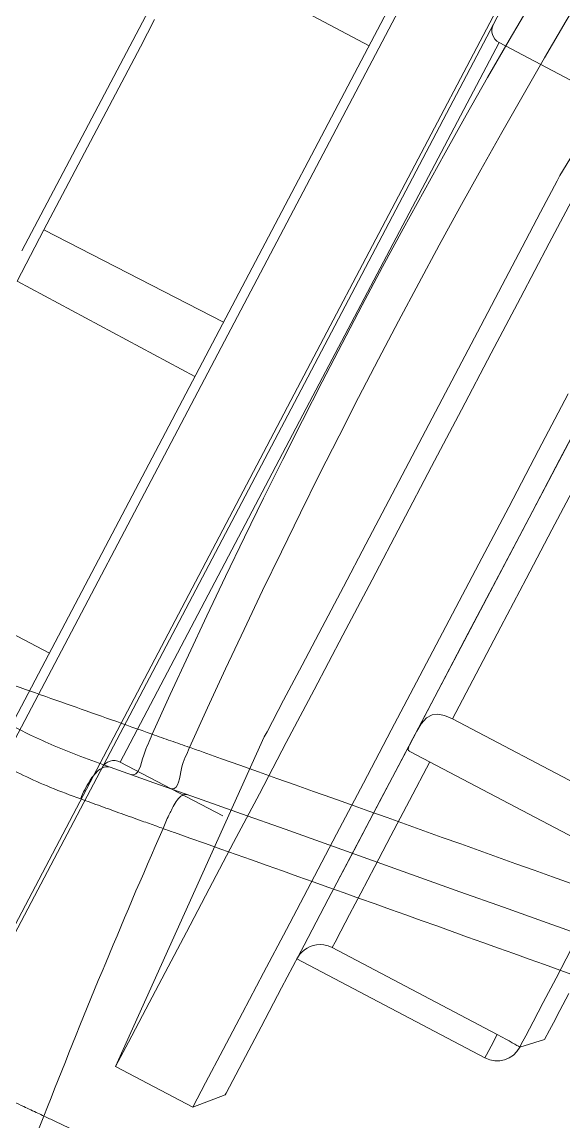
# Model space of a CAD drawing. Header units: metres. Extents: x 1628 to 1845, y 824 to 931.
# Drawn here: x 1706.7478 to 1706.8069, y 879.872 to 879.9921 of the extents above; entities that cross this region are included whole.
import ezdxf

# ---------------------------------------------------------------- set-up
doc = ezdxf.new("R2010")
doc.units = ezdxf.units.M
doc.header["$LTSCALE"] = 0.15
doc.layers.add('hidrosanitário', color=26, linetype='Continuous', lineweight=0)

msp = doc.modelspace()

# ---------------------------------------------------------------- linework, layer by layer
at = {"layer": 'hidrosanitário', "linetype": 'Continuous'}
for p, q in [((1706.76912, 879.95584), (1706.80607, 880.02603)), ((1706.76819, 879.95633), (1706.80464, 880.02558)), ((1706.8145, 880.02178), (1706.77747, 879.95145)), ((1706.77784, 879.95125), (1706.81468, 880.02121)), ((1706.82692, 880.00903), (1706.80644, 879.9753)), ((1706.74776, 879.96709), (1706.76754, 880.00465)), ((1706.78563, 879.98946), (1706.76618, 879.99982)), ((1706.76068, 879.98936), (1706.76223, 879.99232)), ((1706.77914, 879.95057), (1706.79981, 879.98982)), ((1706.81099, 879.98393), (1706.79981, 879.98982)), ((1706.75016, 879.96939), (1706.76068, 879.98936)), ((1706.80308, 879.93796), (1706.82401, 879.97772)), ((1706.80615, 879.97474), (1706.80434, 879.97131)), ((1706.80644, 879.9753), (1706.80615, 879.97474)), ((1706.80528, 879.96792), (1706.80832, 879.97369)), ((1706.80434, 879.97131), (1706.80233, 879.96749)), ((1706.74869, 879.9666), (1706.75016, 879.96939)), ((1706.75016, 879.96939), (1706.76975, 879.9593)), ((1706.80233, 879.96749), (1706.80015, 879.96334)), ((1706.80215, 879.96197), (1706.80528, 879.96792)), ((1706.74869, 879.9666), (1706.74722, 879.9638)), ((1706.74722, 879.9638), (1706.76663, 879.95337)), ((1706.80015, 879.96334), (1706.79782, 879.95892)), ((1706.79895, 879.95591), (1706.80215, 879.96197)), ((1706.79782, 879.95892), (1706.79538, 879.95429)), ((1706.76819, 879.95633), (1706.73174, 879.88709)), ((1706.76912, 879.95584), (1706.73217, 879.88566)), ((1706.79571, 879.94975), (1706.79895, 879.95591)), ((1706.79538, 879.95429), (1706.79287, 879.94952)), ((1706.74045, 879.88111), (1706.77747, 879.95145)), ((1706.80412, 879.94533), (1706.80736, 879.95148)), ((1706.77784, 879.95125), (1706.74101, 879.88129)), ((1706.77914, 879.95057), (1706.75848, 879.91131)), ((1706.80971, 879.95056), (1706.80641, 879.94428)), ((1706.79287, 879.94952), (1706.79032, 879.94468)), ((1706.79245, 879.94356), (1706.79571, 879.94975)), ((1706.78777, 879.93984), (1706.79032, 879.94468)), ((1706.80086, 879.93913), (1706.80412, 879.94533)), ((1706.80641, 879.94428), (1706.80308, 879.93796)), ((1706.79245, 879.94356), (1706.78919, 879.93736)), ((1706.80839, 879.94198), (1706.80558, 879.93665)), ((1706.78526, 879.93507), (1706.78777, 879.93984)), ((1706.80086, 879.93913), (1706.7976, 879.93294)), ((1706.80308, 879.93796), (1706.78215, 879.89821)), ((1706.78919, 879.93736), (1706.78595, 879.93121)), ((1706.79975, 879.93164), (1706.80308, 879.93796)), ((1706.80277, 879.93131), (1706.80558, 879.93665)), ((1706.78282, 879.93044), (1706.78526, 879.93507)), ((1706.75075, 879.92321), (1706.7312, 879.93337)), ((1706.7976, 879.93294), (1706.79436, 879.92679)), ((1706.78595, 879.93121), (1706.78276, 879.92514)), ((1706.79645, 879.92537), (1706.79975, 879.93164)), ((1706.8, 879.92605), (1706.80277, 879.93131)), ((1706.7805, 879.92602), (1706.78282, 879.93044)), ((1706.79436, 879.92679), (1706.79117, 879.92072)), ((1706.77831, 879.92187), (1706.7805, 879.92602)), ((1706.78276, 879.92514), (1706.77963, 879.9192)), ((1706.7932, 879.9192), (1706.79645, 879.92537)), ((1706.79731, 879.92093), (1706.8, 879.92605)), ((1706.7763, 879.91805), (1706.77831, 879.92187)), ((1706.79117, 879.92072), (1706.78804, 879.91478)), ((1706.79473, 879.91603), (1706.79731, 879.92093)), ((1706.77963, 879.9192), (1706.77659, 879.91343)), ((1706.79002, 879.91316), (1706.7932, 879.9192)), ((1706.7745, 879.91462), (1706.7763, 879.91805)), ((1706.79082, 879.91468), (1706.79131, 879.91548)), ((1706.79131, 879.91548), (1706.79189, 879.91613)), ((1706.79189, 879.91613), (1706.7925, 879.91646)), ((1706.7925, 879.91646), (1706.79314, 879.91653)), ((1706.79314, 879.91653), (1706.79387, 879.91639)), ((1706.79387, 879.91639), (1706.79473, 879.91603)), ((1706.79473, 879.91603), (1706.81274, 879.90655)), ((1706.7742, 879.91406), (1706.7745, 879.91462)), ((1706.78804, 879.91478), (1706.785, 879.909)), ((1706.79041, 879.9139), (1706.79082, 879.91468)), ((1706.75798, 879.87808), (1706.7742, 879.91406)), ((1706.77659, 879.91343), (1706.77366, 879.90786)), ((1706.78695, 879.90732), (1706.79002, 879.91316)), ((1706.78991, 879.91284), (1706.78997, 879.91302)), ((1706.78997, 879.91302), (1706.79007, 879.91324)), ((1706.79007, 879.91324), (1706.79022, 879.91354)), ((1706.79022, 879.91354), (1706.79041, 879.9139)), ((1706.78989, 879.9127), (1706.78991, 879.91284)), ((1706.78993, 879.91259), (1706.78989, 879.9127)), ((1706.79003, 879.9125), (1706.78993, 879.91259)), ((1706.79006, 879.91249), (1706.79003, 879.9125)), ((1706.81026, 879.90185), (1706.79006, 879.91248)), ((1706.76966, 879.90543), (1706.75848, 879.91131)), ((1706.79003, 879.90711), (1706.79225, 879.91133)), ((1706.785, 879.909), (1706.78207, 879.90343)), ((1706.77366, 879.90786), (1706.77085, 879.90253)), ((1706.78399, 879.90171), (1706.78695, 879.90732)), ((1706.78801, 879.90328), (1706.79003, 879.90711)), ((1706.78207, 879.90343), (1706.77926, 879.8981)), ((1706.77085, 879.90253), (1706.7682, 879.89748)), ((1706.78624, 879.8999), (1706.78801, 879.90328)), ((1706.78118, 879.89637), (1706.78399, 879.90171)), ((1706.78472, 879.89702), (1706.78624, 879.8999)), ((1706.7682, 879.89748), (1706.76571, 879.89275)), ((1706.77926, 879.8981), (1706.77661, 879.89306)), ((1706.77854, 879.89135), (1706.78118, 879.89637)), ((1706.78348, 879.89467), (1706.78472, 879.89702)), ((1706.78254, 879.89288), (1706.78348, 879.89467)), ((1706.76571, 879.89275), (1706.7634, 879.88837)), ((1706.77661, 879.89306), (1706.77412, 879.88833)), ((1706.78191, 879.89168), (1706.78254, 879.89288)), ((1706.77953, 879.89131), (1706.7799, 879.89138)), ((1706.7799, 879.89138), (1706.78029, 879.89141)), ((1706.78029, 879.89141), (1706.7807, 879.89138)), ((1706.7807, 879.89138), (1706.78115, 879.89127)), ((1706.78159, 879.89108), (1706.78191, 879.89168)), ((1706.77609, 879.88669), (1706.77854, 879.89135)), ((1706.77792, 879.89013), (1706.77808, 879.89034)), ((1706.77808, 879.89034), (1706.77829, 879.89057)), ((1706.77829, 879.89057), (1706.77857, 879.89082)), ((1706.77857, 879.89082), (1706.77886, 879.89102)), ((1706.77886, 879.89102), (1706.7792, 879.89119)), ((1706.7792, 879.89119), (1706.77953, 879.89131)), ((1706.78115, 879.89127), (1706.78159, 879.89108)), ((1706.78159, 879.89108), (1706.7996, 879.8816)), ((1706.80769, 879.89089), (1706.80602, 879.88773)), ((1706.77774, 879.88983), (1706.77776, 879.88986)), ((1706.79825, 879.87903), (1706.77774, 879.88983)), ((1706.77776, 879.88986), (1706.77782, 879.88997)), ((1706.77782, 879.88997), (1706.77792, 879.89013)), ((1706.7634, 879.88837), (1706.76129, 879.88436)), ((1706.77412, 879.88833), (1706.77181, 879.88394)), ((1706.77384, 879.88242), (1706.77609, 879.88669)), ((1706.80602, 879.88773), (1706.80462, 879.88507)), ((1706.80643, 879.8842), (1706.80741, 879.88606)), ((1706.76129, 879.88436), (1706.75939, 879.88076)), ((1706.80462, 879.88507), (1706.80351, 879.88297)), ((1706.80573, 879.88287), (1706.80643, 879.8842)), ((1706.77181, 879.88394), (1706.7697, 879.87994)), ((1706.77181, 879.87857), (1706.77384, 879.88242)), ((1706.80351, 879.88297), (1706.80271, 879.88145)), ((1706.80478, 879.88106), (1706.8053, 879.88206)), ((1706.8053, 879.88206), (1706.80573, 879.88287)), ((1706.75939, 879.88076), (1706.75798, 879.87808)), ((1706.7996, 879.8816), (1706.79893, 879.88032)), ((1706.80015, 879.88131), (1706.7996, 879.8816)), ((1706.80056, 879.88109), (1706.80015, 879.88131)), ((1706.80092, 879.88088), (1706.80056, 879.88109)), ((1706.80125, 879.88069), (1706.80092, 879.88088)), ((1706.80153, 879.88053), (1706.80125, 879.88069)), ((1706.80478, 879.88106), (1706.80207, 879.88022)), ((1706.80271, 879.88145), (1706.80223, 879.88053)), ((1706.7697, 879.87994), (1706.7678, 879.87633)), ((1706.79843, 879.87938), (1706.79825, 879.87903)), ((1706.79893, 879.88032), (1706.79843, 879.87938)), ((1706.80176, 879.8804), (1706.80153, 879.88053)), ((1706.80193, 879.8803), (1706.80176, 879.8804)), ((1706.80203, 879.88024), (1706.80193, 879.8803)), ((1706.80207, 879.88022), (1706.80203, 879.88024)), ((1706.80223, 879.88053), (1706.80207, 879.88022)), ((1706.77002, 879.87517), (1706.77181, 879.87857)), ((1706.76639, 879.87366), (1706.75798, 879.87808)), ((1706.7678, 879.87633), (1706.76639, 879.87366)), ((1706.76993, 879.87499), (1706.76639, 879.87366)), ((1706.76993, 879.87499), (1706.77002, 879.87517))]:
    msp.add_line(p, q, dxfattribs=at)
at = {"layer": 'hidrosanitário', "color": 252}
for radius in [0.90615, 0.90588, 0.90411, 0.90269, 0.89582, 0.89514, 0.88421]:
    msp.add_circle((1707.52082, 879.57185), radius, dxfattribs=at)
for centre, radius, start, end in [((1707.52082, 879.57185), 0.83257, 114.29105, 155.70895), ((1707.52082, 879.57185), 0.82826, 114.3171, 155.6829), ((1702.10734, 866.78699), 13.92322, 67.822756, 70.48965), ((1707.52082, 879.57185), 0.8273, 156.32419, 158.67581)]:
    msp.add_arc(centre, radius, start, end, dxfattribs=at)
at = {"layer": 'hidrosanitário', "linetype": 'Continuous'}
for centre, radius, start, end in [((1706.80049, 879.99112), 0.00147, 152.2353, 242.2353), ((1706.7578, 879.91001), 0.00147, 62.2353, 152.2353), ((1706.79957, 879.88153), 0.00283, 242.2353, 332.2353)]:
    msp.add_arc(centre, radius, start, end, dxfattribs=at)
at = {"layer": 'hidrosanitário', "color": 252}
for points, start_tangent, end_tangent in [([(1706.73534, 879.92375), (1706.74425, 879.92061), (1706.75312, 879.91748), (1706.76196, 879.91435)], (0.943176, -0.332293), (0.9425, -0.334206)), ([(1706.75738, 879.91075), (1706.75417, 879.91193), (1706.75128, 879.91309), (1706.7487, 879.91425), (1706.74643, 879.91543), (1706.7445, 879.91665)], (-0.942586, 0.333963), (-0.81311, 0.58211)), ([(1706.75417, 879.90729), (1706.75087, 879.90855), (1706.74792, 879.90986), (1706.74534, 879.91125), (1706.74312, 879.91277), (1706.74131, 879.91445)], (-0.941296, 0.337581), (-0.667885, 0.744265)), ([(1706.76196, 879.91435), (1706.76104, 879.91206), (1706.75966, 879.90994)], (-0.335654, -0.941985), (-0.942523, 0.334141)), ([(1706.76604, 879.91292), (1706.76399, 879.91363), (1706.76196, 879.91435)], (-0.943777, 0.330583), (-0.943875, 0.330302)), ([(1706.76604, 879.91292), (1706.76515, 879.91061), (1706.7641, 879.90839)], (-0.335167, -0.942159), (-0.998879, 0.047328)), ([(1706.76753, 879.91239), (1706.76604, 879.91292)], (-0.94236, 0.334601), (-0.942398, 0.334494)), ([(1706.96185, 879.84176), (1706.89703, 879.86568), (1706.83171, 879.88942), (1706.76753, 879.91239)], (-0.937281, 0.348575), (-0.94236, 0.334601)), ([(1706.7563, 879.91054), (1706.75688, 879.91079)], (0.823529, 0.567275), (0.984257, 0.176742)), ([(1706.75688, 879.91079), (1706.75738, 879.91075)], (0.984257, 0.176742), (0.94258, -0.333979)), ([(1706.75417, 879.90729), (1706.75515, 879.90925), (1706.7563, 879.91054)], (0.345808, 0.938305), (0.823529, 0.567275)), ([(1706.7641, 879.90839), (1706.76394, 879.90843)], (-0.998879, 0.047328), (-0.942414, 0.334449)), ([(1706.75637, 879.9065), (1706.75417, 879.90729)], (-0.94122, 0.337793), (-0.941278, 0.337633)), ([(1706.76378, 879.90553), (1706.76406, 879.90607), (1706.76499, 879.90748)], (0.445073, 0.895494), (0.727897, 0.685686)), ([(1706.76499, 879.90748), (1706.76549, 879.90777)], (0.727897, 0.685686), (0.979166, 0.203063)), ([(1706.76549, 879.90777), (1706.76587, 879.90774)], (0.979166, 0.203063), (0.942379, -0.334546)), ([(1706.7586, 879.90569), (1706.75637, 879.9065)], (-0.941162, 0.337956), (-0.94122, 0.337793)), ([(1706.76086, 879.90488), (1706.7586, 879.90569)], (-0.941103, 0.338121), (-0.941162, 0.337956)), ([(1706.76246, 879.90431), (1706.76086, 879.90488)], (-0.941061, 0.338238), (-0.941103, 0.338121)), ([(1706.76315, 879.90406), (1706.76378, 879.90553)], (0.340632, 0.940197), (0.445073, 0.895494)), ([(1706.76315, 879.90406), (1706.76246, 879.90431)], (-0.941043, 0.338288), (-0.941061, 0.338238)), ([(1706.7644, 879.90362), (1706.76315, 879.90406)], (-0.942328, 0.33469), (-0.94236, 0.3346)), ([(1706.95816, 879.83318), (1706.93575, 879.84149), (1706.87661, 879.86322), (1706.81822, 879.88438), (1706.7644, 879.90362)], (-0.937275, 0.348591), (-0.942328, 0.33469)), ([(1706.74579, 879.87475), (1706.74796, 879.87373)], (0.904473, -0.426531), (0.904548, -0.426372)), ([(1706.74796, 879.87373), (1706.7495, 879.873)], (0.904548, -0.426372), (0.904601, -0.426259)), ([(1706.7495, 879.873), (1706.75016, 879.87269)], (0.904601, -0.426259), (0.904623, -0.426212)), ([(1706.75016, 879.87269), (1706.74957, 879.87121)], (-0.423956, -0.905683), (-0.318495, -0.947925)), ([(1706.75016, 879.87269), (1706.75136, 879.87212)], (0.902947, -0.429752), (0.902988, -0.429665)), ([(1706.75136, 879.87212), (1706.80255, 879.84789), (1706.85832, 879.82178), (1706.91507, 879.79552), (1706.93817, 879.78492)], (0.902988, -0.429665), (0.909244, -0.416263))]:
    msp.add_spline(points, degree=3, dxfattribs=dict(at, start_tangent=start_tangent, end_tangent=end_tangent))

doc.saveas('drawing.dxf')
